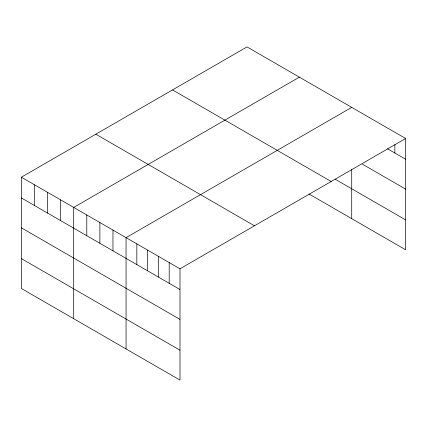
<?xml version="1.0" encoding="UTF-8"?>
<svg xmlns="http://www.w3.org/2000/svg" width="427" height="427" viewBox="0 0 427 427"><rect width="100%" height="100%" fill="white"/><g stroke="black" fill="none" stroke-linecap="round" stroke-linejoin="round"><path stroke-width="0.64" d="M21.35 177.2L179.991 268.791L179.991 380.083L21.35 288.492L21.35 177.2L247.009 46.917L405.65 138.508L405.65 249.8L309.036 194.018M299.364 77.143L73.7 207.426L73.7 318.718M351.715 107.364L126.05 237.652L126.05 348.944M179.991 268.791L405.65 138.508M387.481 148.751L405.65 159.239M362.502 164.214L405.65 189.124M335.211 179.244L405.65 219.916M172.545 89.91L331.181 181.502M95.819 134.206L254.455 225.798M21.35 197.936L179.991 289.522M21.35 227.821L179.991 319.407M21.35 258.607L179.991 350.199M394.863 144.588L394.863 153.01M351.715 169.53L351.715 218.656M169.199 262.562L169.199 283.293M158.412 256.333L158.412 277.07M147.625 250.105L147.625 270.841M136.837 243.881L136.837 264.612M112.963 230.094L112.963 250.825M99.875 222.536L99.875 243.273M86.788 214.984L86.788 235.715M60.613 199.868L60.613 220.604M47.525 192.315L47.525 213.046M34.438 184.758L34.438 205.488"/></g></svg>
